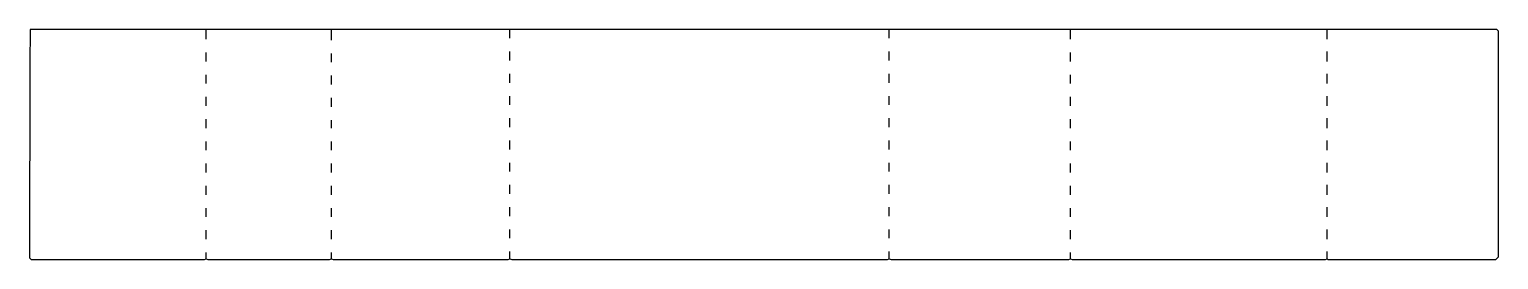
# Model space of a CAD drawing. Extents: x 85 to 1739, y 15 to 274.
import ezdxf

# ---------------------------------------------------------------- set-up
doc = ezdxf.new("R2010")
doc.units = 0
doc.layers.get('0').update_dxf_attribs({"linetype": 'CONTINUOUS'})

msp = doc.modelspace()

# ---------------------------------------------------------------- linework, layer by layer
at = {"color": 250, "linetype": 'CONTINUOUS'}
for points in [[(1546, 16), (1547, 15), (1736, 15), (1739, 18), (1739, 272), (1737, 274), (86, 274), (85.5, 235), (85, 17), (87, 15), (282, 15), (284, 16), (286, 15), (423, 15), (425, 16), (427, 15), (624, 15), (626, 16), (628, 15), (1051, 15), (1053, 16), (1055, 15), (1255, 15), (1257, 16), (1259, 15), (1544, 15), (1546, 16), (1546, 24)], [(284, 263), (284, 274)], [(425, 262), (425, 274)], [(626, 264), (626, 274)], [(1053, 264), (1053, 274)], [(1257, 263), (1257, 274)], [(626, 239), (626, 249)], [(1053, 239), (1053, 249)], [(284, 238), (284, 248)], [(425, 237), (425, 247)], [(1257, 238), (1257, 248)], [(284, 213), (284, 223)], [(425, 212), (425, 222)], [(626, 214), (626, 224)], [(1053, 214), (1053, 224)], [(1257, 213), (1257, 223)], [(626, 189), (626, 199)], [(1053, 189), (1053, 199)], [(284, 188), (284, 198)], [(425, 187), (425, 197)], [(1257, 188), (1257, 198)], [(284, 163), (284, 173)], [(425, 163), (425, 172)], [(626, 164), (626, 174)], [(1053, 164), (1053, 174)], [(1257, 163), (1257, 173)], [(626, 139), (626, 149)], [(1053, 139), (1053, 149)], [(284, 138), (284, 148)], [(425, 138), (425, 148)], [(1257, 138), (1257, 148)], [(284, 113), (284, 123)], [(425, 113), (425, 123)], [(626, 114), (626, 124)], [(1053, 114), (1053, 124)], [(1257, 113), (1257, 123)], [(284, 88), (284, 98)], [(425, 88), (425, 98)], [(626, 89), (626, 99)], [(1053, 89), (1053, 99)], [(1257, 88), (1257, 98)], [(284, 63), (284, 73)], [(425, 63), (425, 73)], [(626, 64), (626, 74)], [(1053, 64), (1053, 74)], [(1257, 63), (1257, 73)], [(284, 38), (284, 48)], [(425, 38), (425, 48)], [(626, 39), (626, 49)], [(1053, 39), (1053, 49)], [(1257, 38), (1257, 48)], [(284, 16), (284, 23)], [(425, 16), (425, 23)], [(626, 16), (626, 24)], [(1053, 16), (1053, 24)], [(1257, 16), (1257, 23)]]:
    msp.add_lwpolyline(points, dxfattribs=at)
at = {"color": 251, "linetype": 'CONTINUOUS'}
for points in [[(1546, 263), (1546, 274)], [(1546, 238), (1546, 249)], [(1546, 213), (1546, 224)], [(1546, 188), (1546, 199)], [(1546, 163), (1546, 174)], [(1546, 138), (1546, 149)], [(1546, 113), (1546, 124)], [(1546, 88), (1546, 99)], [(1546, 63), (1546, 74)], [(1546, 38), (1546, 49)]]:
    msp.add_lwpolyline(points, dxfattribs=at)

doc.saveas('drawing.dxf')
